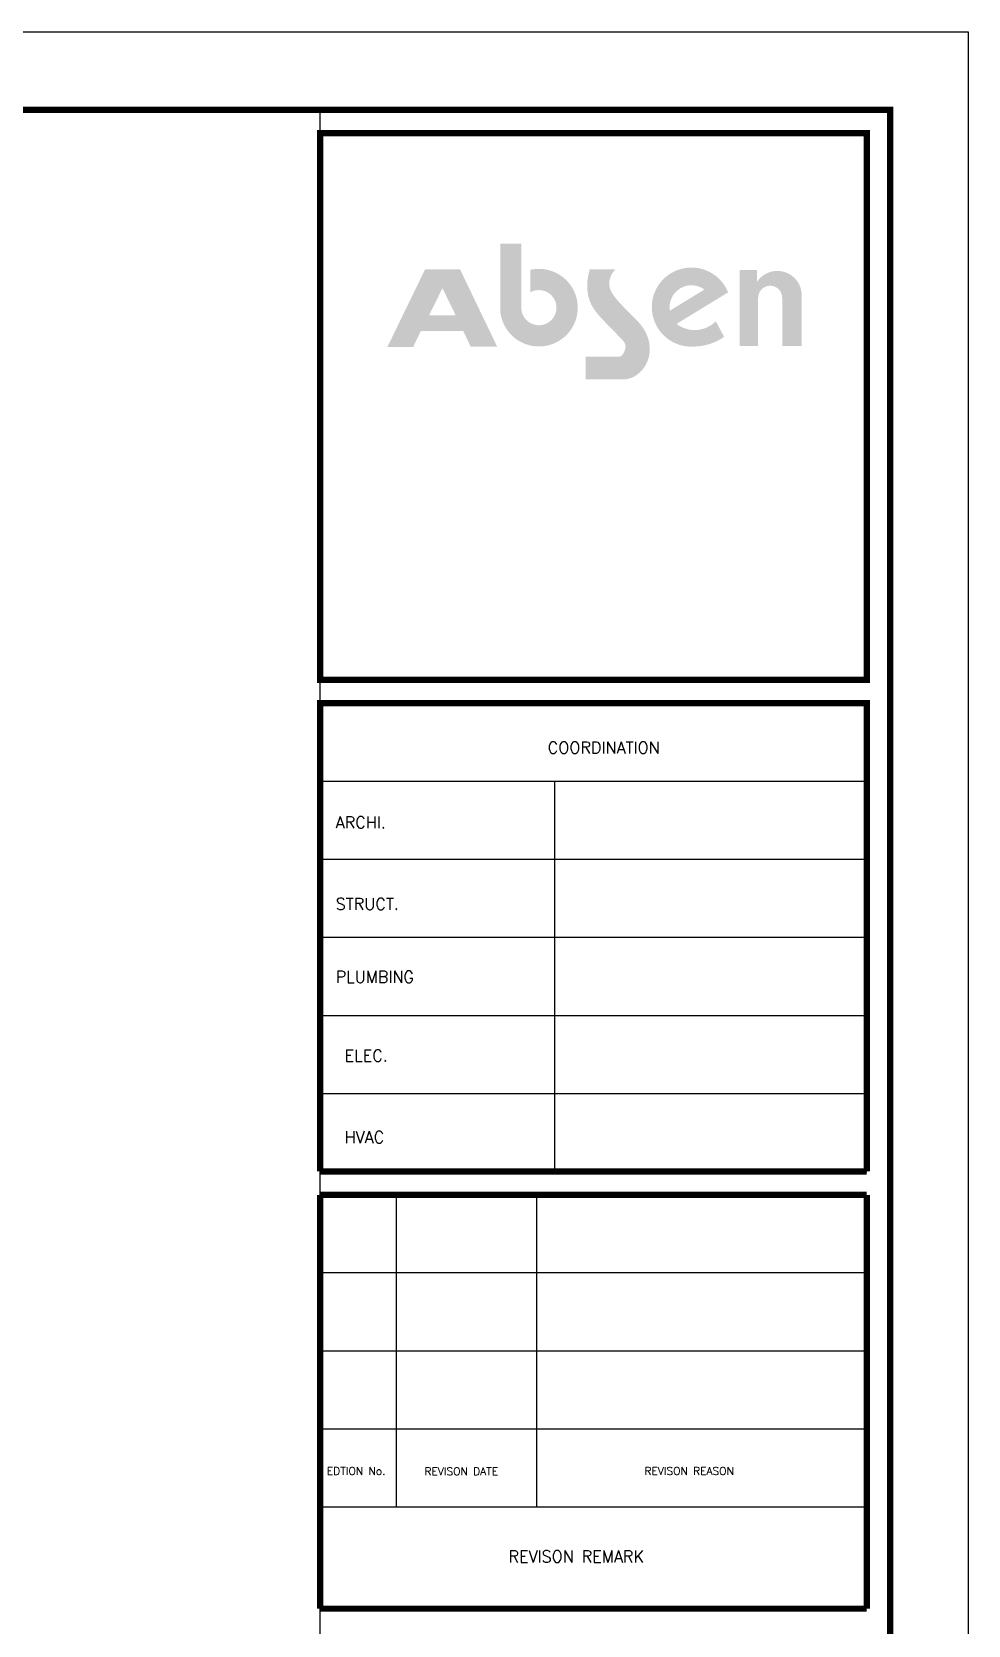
# Model space of a CAD drawing. Header units: millimetres. Extents: x -73584 to -37571, y -61249 to -50748.
# Drawn here: x -46883 to -43884, y -55851 to -50748 of the extents above; entities that cross this region are included whole.
import ezdxf

# ---------------------------------------------------------------- set-up
doc = ezdxf.new("R2010")
doc.units = ezdxf.units.MM
doc.header["$LTSCALE"] = 200
doc.header["$PDSIZE"] = -1
for name, color, linetype in [('025', 1, 'Continuous'), ('035', 5, 'Continuous'), ('ccxjy2', 130, 'Continuous'), ('PAPER', 7, 'Continuous')]:
    doc.layers.add(name, color=color, linetype=linetype)
doc.styles.add('ISO Proportional', font='isocp.shx')
doc.styles.add('TK', font='romanc.shx', dxfattribs={"width": 0.7, "bigfont": 'hztxt.shx'})

# ---------------------------------------------------------------- blocks, each defined once
blk = doc.blocks.new('69')
at = {"layer": 'ccxjy2'}
blk.add_hatch(color=32, dxfattribs=at).paths.add_polyline_path([(162807, -251362), (162807, -250946), (162671, -250946), (162671, -251389, 2.629391), (162865, -251116), (162865, -251262, -3.683917)])
h = blk.add_hatch(color=0, dxfattribs=at)
h.paths.add_polyline_path([(162409, -251112), (162182, -251113), (161938, -251616), (162105, -251616), (162155, -251513), (162430, -251513), (162478, -251614), (162650, -251614)])
h.paths.add_polyline_path([(162381, -251411), (162208, -251411), (162295, -251235)], flags=16)
edge = h.paths.add_edge_path()
edge.add_spline(control_points=[(163252, -251112), (163248, -251127), (163239, -251160), (163233, -251214), (163238, -251275), (163256, -251338), (163298, -251399), (163351, -251456), (163398, -251502), (163435, -251542), (163459, -251566), (163477, -251587), (163485, -251607), (163484, -251627), (163477, -251644), (163470, -251660), (163460, -251671), (163452, -251678), (163447, -251680), (163446, -251680)], knot_values=[0, 0, 0, 0, 232.847943, 550.975164, 844.966948, 1192.680745, 1582.000238, 1990.086773, 2428.285502, 2621.901494, 2841.469018, 2967.568253, 3054.969537, 3165.388068, 3270.98334, 3359.1768, 3433.655662, 3503.098275, 3519.123589, 3519.123589, 3519.123589, 3519.123589], degree=3, periodic=0)
edge.add_line((163446, -251680), (163226, -251680))
edge.add_line((163226, -251680), (163226, -251826))
edge.add_line((163226, -251826), (163486, -251826))
edge.add_spline(control_points=[(163486, -251826), (163504, -251823), (163534, -251816), (163568, -251790), (163594, -251766), (163614, -251737), (163629, -251706), (163639, -251670), (163642, -251628), (163638, -251583), (163622, -251533), (163590, -251477), (163532, -251417), (163470, -251357), (163416, -251297), (163377, -251241), (163377, -251183), (163394, -251141), (163410, -251122), (163418, -251112)], knot_values=[0, 0, 0, 0, 284.720547, 467.99833, 678.470496, 833.783109, 1017.130982, 1217.1212, 1433.517927, 1672.377949, 1923.735889, 2262.962015, 2682.476997, 3234.083202, 3606.771558, 3972.049649, 4272.584488, 4474.095823, 4670.699998, 4670.699998, 4670.699998, 4670.699998], degree=3, periodic=0)
edge.add_line((163418, -251112), (163252, -251112))
h.paths.add_polyline_path([(163815, -251467), (164150, -251262, 1.981516), (163933, -251614, 0.148086), (164124, -251551), (164070, -251450, -0.377114)])
h.paths.add_polyline_path([(163772, -251381, -0.675178), (163996, -251244)], flags=16)
h.paths.add_polyline_path([(164345, -251297, -1), (164501, -251297), (164501, -251611), (164628, -251611), (164628, -251281, 0.741365), (164338, -251193), (164338, -251116), (164224, -251116), (164224, -251611), (164345, -251611)])
for p, q in [((165050, -257630), (161501, -257630)), ((165050, -258137), (161501, -258137)), ((165050, -258644), (161501, -258644)), ((165050, -259151), (161501, -259151))]:
    blk.add_line(p, q)
at = {"color": 5, "const_width": 40.6}
blk.add_lwpolyline([(136867, -250077), (136867, -270353), (165202, -270353), (165202, -250077)], close=True, dxfattribs=at)
blk.add_lwpolyline([(136867, -270353), (151604, -270353), (161501, -270353), (161501, -265930), (161501, -250077), (136867, -250077)], close=True)
at = {"const_width": 40.6}
for points in [[(161501, -259810), (161501, -257123)], [(161501, -257123), (165050, -257123)], [(165050, -259810), (165050, -257123)], [(161501, -259810), (165050, -259810)]]:
    blk.add_lwpolyline(points, dxfattribs=at)
at = {"layer": '035'}
blk.add_lwpolyline([(135603, -249571), (165709, -249571), (165709, -270860), (135603, -270860)], close=True, dxfattribs=at)
at = {"layer": 'Defpoints', "color": 0, "linetype": 'ByBlock'}
blk.add_point((165050, -256109), dxfattribs=at)
at = {"layer": 'PAPER'}
for p, q in [((161501, -254437), (165050, -254437)), ((163022, -254437), (163022, -256971)), ((161501, -254943), (165050, -254943)), ((161501, -255450), (165050, -255450)), ((161501, -255957), (165050, -255957)), ((161501, -256464), (165050, -256464)), ((161501, -256971), (165050, -256971)), ((161994, -257123), (161994, -259151)), ((162906, -257123), (162906, -259151))]:
    blk.add_line(p, q, dxfattribs=at)
at = {"layer": 'PAPER', "const_width": 40.6}
blk.add_lwpolyline([(161501, -250229), (165050, -250229), (165050, -253778), (161501, -253778)], close=True, dxfattribs=at)
for points in [[(161501, -255957), (161501, -253930), (165050, -253930), (165050, -255957)], [(161501, -256971), (161501, -255957)], [(165050, -255957), (165050, -256971)], [(165050, -256971), (161501, -256971)], [(165050, -257123), (161501, -257123)]]:
    blk.add_lwpolyline(points, dxfattribs=at)
at = {"layer": '025', "style": 'ISO Proportional'}
for p, height in [((163105, -265770), 269), ((163105, -266641), 269), ((163105, -267513), 269), ((163105, -268385), 269), ((163105, -269075), 269), ((162544, -269521), 179), ((163937, -269521), 179), ((162544, -270028), 179), ((164318, -270028), 179)]:
    blk.add_attdef('NAME', p, '', height=height, dxfattribs=at)
at = {"layer": 'PAPER', "style": 'TK'}
for s, height, p in [('COORDINATION', 76.03, (162979, -254256)), ('ARCHI.', 76, (161602, -254742)), ('STRUCT.', 76, (161602, -255271)), ('PLUMBING', 76, (161602, -255745)), ('ELEC.', 76, (161660, -256256)), ('HVAC', 76, (161660, -256786)), ('EDTION No.', 50.7, (161545, -258941)), ('REVISON DATE', 50.69, (162178, -258943)), ('REVISON REASON', 50.69, (163606, -258941)), ('REVISON REMARK', 76.03, (162724, -259509))]:
    blk.add_text(s, height=height, dxfattribs=at).set_placement(p)

msp = doc.modelspace()

# ---------------------------------------------------------------- block references
at = {"xscale": 0.4932637117453851, "yscale": 0.4932637117453851, "zscale": 0.4932637117453851}
msp.add_blockref('69', (-125621.741, 72356.049), dxfattribs=at)

doc.saveas('drawing.dxf')
